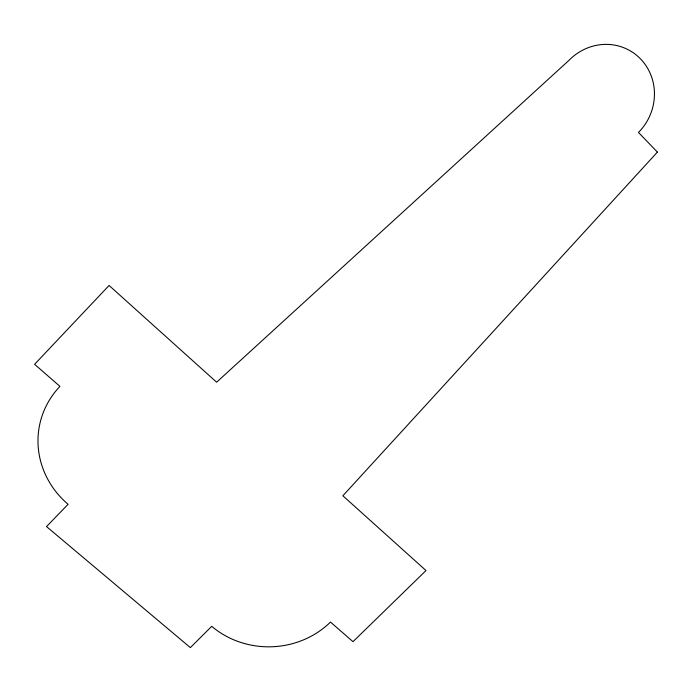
<?xml version="1.0" encoding="UTF-8"?>
<svg xmlns="http://www.w3.org/2000/svg" width="692" height="692" viewBox="0 0 692 692"><rect width="100%" height="100%" fill="white"/><g stroke="black" fill="none" stroke-linecap="round" stroke-linejoin="round"><path stroke-width="1.04" d="M657.4 152.102L342.877 495.775L426.004 570.554L352.989 641.674L330.491 622.065A84.9 79.078 -2.2 0 1 211.743 626.321L190.352 647.617L46.52 526.586L68.093 504.295A88.152 83.031 12.1 0 1 59.936 386.37L34.6 364.303L109.085 285.467L216.631 382.209L569.006 60.316A52.436 49.885 -60.2 0 1 640.61 58.984A52.436 49.885 -60.2 0 1 638.474 132.449L657.4 152.102"/></g></svg>
